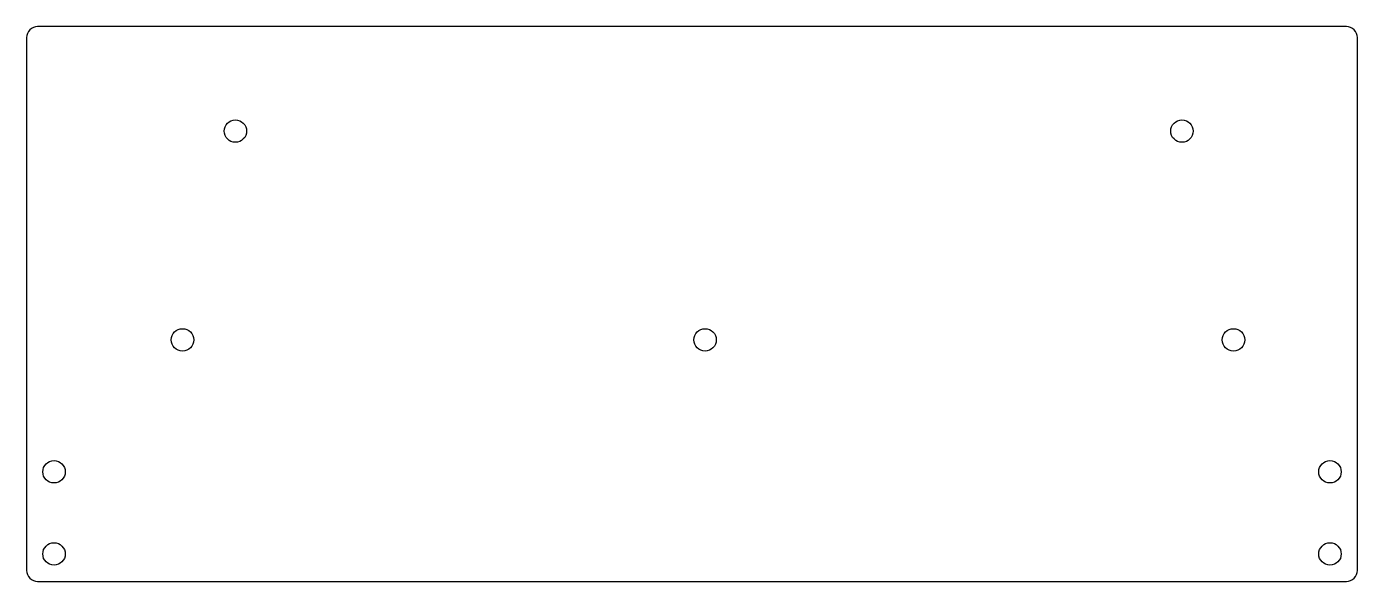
# Model space of a CAD drawing. Header units: millimetres. Extents: x -243 to 0, y -25 to 76.
import ezdxf

# ---------------------------------------------------------------- set-up
doc = ezdxf.new("R2010")
doc.units = ezdxf.units.MM
doc.layers.get('0').update_dxf_attribs({"linetype": 'CONTINUOUS'})

msp = doc.modelspace()

# ---------------------------------------------------------------- linework, layer by layer
msp.add_lwpolyline([(-240.8875, 76.2, 0.4142135624), (-242.8875, 74.2), (-242.8875, -23, 0.4142135624), (-240.8875, -25), (-2, -25, 0.4142135624), (0, -23), (0, 74.2, 0.4142135624), (-2, 76.2)], format="xyb", close=True)
for centre in [(-204.7875, 57.15), (-32.015625, 57.15), (-214.44375, 19.05), (-119.0625, 19.05), (-22.621875, 19.05), (-237.8875, -5), (-5, -5), (-237.8875, -20), (-5, -20)]:
    msp.add_circle(centre, 2.05)

doc.saveas('drawing.dxf')
